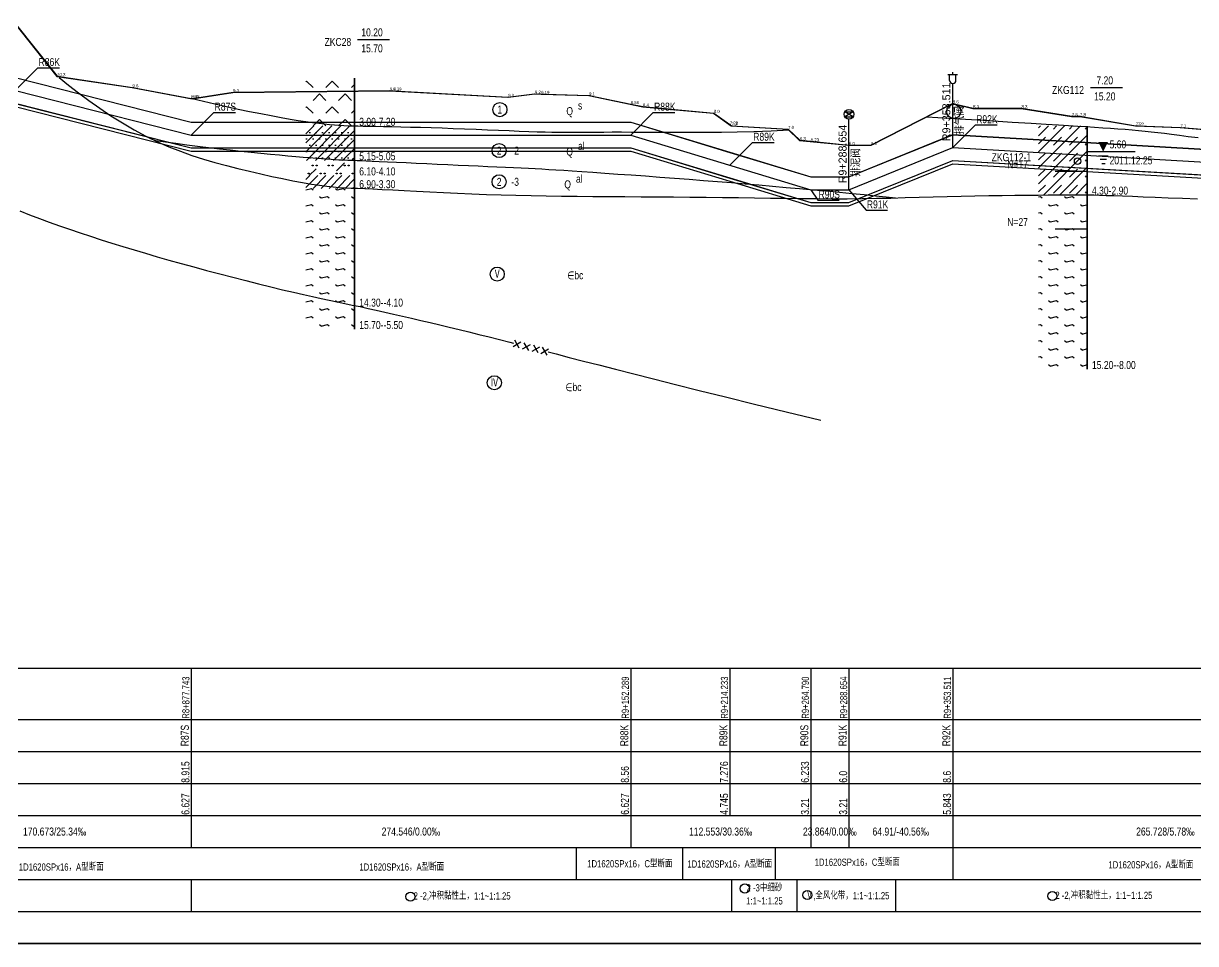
# Model space of a CAD drawing. Extents: x 525858 to 564773, y 2370984 to 2400075.
# Drawn here: x 559688 to 560420, y 2390429 to 2391004 of the extents above; entities that cross this region are included whole.
import ezdxf
from ezdxf.enums import TextEntityAlignment as Align

# ---------------------------------------------------------------- set-up
doc = ezdxf.new("R2010")
doc.units = 0
for name, pattern in [('CENTER', [2, 1.25, -0.25, 0.25, -0.25]), ('ZK', [20, 10, 0, 10]), ('ZKLIN', [0.4, 0.3, -0.1])]:
    doc.linetypes.add(name, pattern=pattern)
doc.layers.get('0').update_dxf_attribs({"linetype": 'CONTINUOUS'})
for name, color, linetype in [('pipe', 3, 'CONTINUOUS'), ('pipe_cen', 1, 'CENTER'), ('tab', 9, 'CONTINUOUS'), ('wipeout', 255, 'CONTINUOUS'), ('地形剖面', 4, 'CONTINUOUS'), ('布局裁图', 3, 'CONTINUOUS'), ('水工平面管线标注', 3, 'CONTINUOUS'), ('纵面管线标注', 3, 'CONTINUOUS'), ('附属设施', 2, 'CONTINUOUS')]:
    doc.layers.add(name, color=color, linetype=linetype)
doc.styles.add('ITALIC', font='txt', dxfattribs={"width": 0.7, "height": 0.28})
doc.styles.add('SIMP1', font='simp1.shx', dxfattribs={"width": 0.8, "bigfont": 'hz.shx'})
pattern_1 = [(315, (550717.517, 2390585.582), (-20.000006, 4e-15), [1.414214, -26.87]), (14.0362, (550713.517, 2390584.5823), (-20.0000115, 2e-05), [4.1231, -78.339]), (315, (550712.517, 2390585.582), (-20.000006, 4e-15), [1.414214, -26.87]), (315, (550717.517, 2390575.582), (-20.000006, 4e-15), [1.414214, -26.87]), (14.0362, (550713.517, 2390574.5823), (-20.0000115, 2e-05), [4.1231, -78.339]), (315, (550712.517, 2390575.582), (-20.000006, 4e-15), [1.414214, -26.87]), (315, (550707.517, 2390570.582), (4e-15, 20.000006), [1.414214, -26.87]), (14.0362, (550703.517, 2390569.5823), (-20.0000115, 2e-05), [4.1231, -78.339]), (315, (550702.517, 2390570.582), (-20.000006, 4e-15), [1.414214, -26.87]), (315, (550707.517, 2390580.582), (-20.000006, 4e-15), [1.414214, -26.87]), (14.0362, (550703.517, 2390579.5823), (-20.0000115, 2e-05), [4.1231, -78.339]), (315, (550702.517, 2390580.582), (-20.000006, 4e-15), [1.414214, -26.87])]

# ---------------------------------------------------------------- blocks, each defined once
blk = doc.blocks.new('uw')
for p, q in [((-0.143, -0.131), (0.159, -0.131)), ((0.109, -0.252), (-0.092, -0.252)), ((-0.042, -0.373), (0.059, -0.373))]:
    blk.add_line(p, q)
blk.add_lwpolyline([(0, 0, 0, 0.3, 0), (0, 0.3, 0.3, 0.3, 0)], format="xyseb")
at = {"style": 'ITALIC', "width": 0.7}
blk.add_attdef('SHUIWEI', (0.38, 0.156), '', height=0.28, dxfattribs=at)
blk = doc.blocks.new('SHIZI')
at = {"color": 1}
for p, q in [((0.1, -0.1), (-0.1, 0.1)), ((-0.1, -0.1), (0.1, 0.1))]:
    blk.add_line(p, q, dxfattribs=at)
blk = doc.blocks.new('qin排气阀va')
at = {"layer": '附属设施', "linetype": 'Continuous', "lineweight": -3}
for points in [[(-1.5, 22.8), (1.5, 22.8)], [(-1, 21), (-1, 22.8)], [(0, 22.8), (0, 23.55)], [(1, 21), (1, 22.8)], [(0, 0), (0, 20)]]:
    blk.add_lwpolyline(points, dxfattribs=at)
blk.add_arc((0, 21), 1, 180, 0, dxfattribs=at)
at = {"layer": '附属设施', "linetype": 'Continuous', "lineweight": -3, "style": 'SIMP1'}
blk.add_attdef('名称', text='', height=2.5, rotation=90, dxfattribs=at).set_placement((1, 4), align=Align.TOP_LEFT)
blk.add_attdef('ZH', text='', height=2.5, rotation=90, dxfattribs=at).set_placement((0, 2), align=Align.BOTTOM_LEFT)

msp = doc.modelspace()

# ---------------------------------------------------------------- hatches: boundary and pattern name
at = {"layer": '地形剖面'}
h = msp.add_hatch(dxfattribs=at)
h.set_pattern_fill('QG02', color=55, scale=20, style=0, pattern_type=2)
h.set_pattern_definition([(45, (550700.517, 2390571.582), (-8, 8), [5.656854, -5.656854]), (135, (550708.517, 2390571.582), (-8, -8), [5.656854, -5.656854])])
h.paths.add_polyline_path([(559894.056874, 2390969.582316), (559894.056874, 2390939.582316), (559864.056874, 2390939.582316), (559864.056874, 2390969.582316)])
h = msp.add_hatch(dxfattribs=at)
h.set_pattern_fill('QB07', color=55, scale=20, style=0, pattern_type=2)
h.set_pattern_definition([(45, (550700.517, 2390567.5823), (-2.8284271, 2.8284271), []), (0, (550740.517, 2390587.5823), (2, 4), [0, -4])])
h.paths.add_polyline_path([(559894.056874, 2390939.582316), (559894.056874, 2390918.082316), (559864.056874, 2390918.082316), (559864.056874, 2390939.582316)])
h = msp.add_hatch(dxfattribs=at)
h.set_pattern_fill('QB05', color=55, scale=20, style=0, pattern_type=2)
h.set_pattern_definition([(45, (550706.027, 2390567.582), (-5, 5), []), (45, (550711.027, 2390567.582), (6e-16, 10), [7.071068, -7.071068])])
h.paths.add_polyline_path([(560351.816874, 2390939.582316), (560351.816874, 2390896.582316), (560321.816874, 2390896.582316), (560321.816874, 2390939.582316)])
h = msp.add_hatch(dxfattribs=at)
h.set_pattern_fill('NS04', color=55, scale=20, style=0, pattern_type=2)
h.set_pattern_definition([(45, (550710.517, 2390577.582), (-5.656854, 8.485281), [7.071068, -10]), (90, (550718.017, 2390584.582), (-20, 1e-15), [0.5, -19.5]), (180, (550718.517, 2390584.582), (-2e-15, -20), [0.5, -19.5]), (270, (550718.517, 2390585.082), (20, -4e-15), [0.5, -19.5]), (0, (550718.017, 2390585.082), (0, 20), [0.5, -19.5]), (90, (550718.017, 2390574.582), (-20, 1e-15), [0.5, -19.5]), (180, (550718.517, 2390574.582), (-2e-15, -20), [0.5, -19.5]), (270, (550718.517, 2390575.082), (20, -4e-15), [0.5, -19.5]), (0, (550718.017, 2390575.082), (0, 20), [0.5, -19.5]), (90, (550710.517, 2390584.582), (-20, 1e-15), [0.5, -19.5]), (180, (550711.017, 2390584.582), (-2e-15, -20), [0.5, -19.5]), (270, (550711.017, 2390585.082), (20, -4e-15), [0.5, -19.5]), (0, (550710.517, 2390585.082), (0, 20), [0.5, -19.5]), (90, (550715.517, 2390579.582), (-20, 1e-15), [0.5, -19.5]), (180, (550716.017, 2390579.582), (-2e-15, -20), [0.5, -19.5]), (270, (550716.017, 2390580.082), (20, -4e-15), [0.5, -19.5]), (0, (550715.517, 2390580.082), (0, 20), [0.5, -19.5]), (90, (550713.017, 2390579.582), (-20, 1e-15), [0.5, -19.5]), (180, (550713.517, 2390579.582), (-2e-15, -20), [0.5, -19.5]), (270, (550713.517, 2390580.082), (20, -4e-15), [0.5, -19.5]), (0, (550713.017, 2390580.082), (0, 20), [0.5, -19.5]), (90, (550710.517, 2390574.582), (-20, 1e-15), [0.5, -19.5]), (180, (550711.017, 2390574.582), (-2e-15, -20), [0.5, -19.5]), (270, (550711.017, 2390575.082), (20, -4e-15), [0.5, -19.5]), (0, (550710.517, 2390575.082), (0, 20), [0.5, -19.5]), (90, (550713.017, 2390569.582), (-20, 1e-15), [0.5, -19.5]), (180, (550713.517, 2390569.582), (-2e-15, -20), [0.5, -19.5]), (270, (550713.517, 2390570.082), (20, -4e-15), [0.5, -19.5]), (0, (550713.017, 2390570.082), (0, 20), [0.5, -19.5]), (90, (550715.517, 2390569.582), (-20, 1e-15), [0.5, -19.5]), (180, (550716.017, 2390569.582), (-2e-15, -20), [0.5, -19.5]), (270, (550716.017, 2390570.082), (20, -4e-15), [0.5, -19.5]), (0, (550715.517, 2390570.082), (0, 20), [0.5, -19.5]), (90, (550700.517, 2390584.582), (-20, 1e-15), [0.5, -19.5]), (180, (550701.017, 2390584.582), (-2e-15, -20), [0.5, -19.5]), (270, (550701.017, 2390585.082), (20, -4e-15), [0.5, -19.5]), (0, (550700.517, 2390585.082), (0, 20), [0.5, -19.5]), (90, (550705.517, 2390579.582), (-20, 1e-15), [0.5, -19.5]), (180, (550706.017, 2390579.582), (-2e-15, -20), [0.5, -19.5]), (270, (550706.017, 2390580.082), (20, -4e-15), [0.5, -19.5]), (0, (550705.517, 2390580.082), (0, 20), [0.5, -19.5]), (90, (550700.517, 2390574.582), (-20, 1e-15), [0.5, -19.5]), (180, (550701.017, 2390574.582), (-2e-15, -20), [0.5, -19.5]), (270, (550701.017, 2390575.082), (20, -4e-15), [0.5, -19.5]), (0, (550700.517, 2390575.082), (0, 20), [0.5, -19.5]), (90, (550703.017, 2390579.582), (-20, 1e-15), [0.5, -19.5]), (180, (550703.517, 2390579.582), (-2e-15, -20), [0.5, -19.5]), (270, (550703.517, 2390580.082), (20, -4e-15), [0.5, -19.5]), (0, (550703.017, 2390580.082), (0, 20), [0.5, -19.5]), (90, (550705.517, 2390569.582), (-20, 1e-15), [0.5, -19.5]), (180, (550706.017, 2390569.582), (-2e-15, -20), [0.5, -19.5]), (270, (550706.017, 2390570.082), (20, -4e-15), [0.5, -19.5]), (0, (550705.517, 2390570.082), (0, 20), [0.5, -19.5]), (90, (550703.017, 2390569.582), (-20, 1e-15), [0.5, -19.5]), (180, (550703.517, 2390569.582), (-2e-15, -20), [0.5, -19.5]), (270, (550703.517, 2390570.082), (20, -4e-15), [0.5, -19.5]), (0, (550703.017, 2390570.082), (0, 20), [0.5, -19.5]), (90, (550708.017, 2390574.582), (-20, 1e-15), [0.5, -19.5]), (180, (550708.517, 2390574.582), (-2e-15, -20), [0.5, -19.5]), (270, (550708.517, 2390575.082), (20, -4e-15), [0.5, -19.5]), (0, (550708.017, 2390575.082), (0, 20), [0.5, -19.5]), (90, (550708.017, 2390584.582), (-20, 1e-15), [0.5, -19.5]), (180, (550708.517, 2390584.582), (-2e-15, -20), [0.5, -19.5]), (270, (550708.517, 2390585.082), (20, -4e-15), [0.5, -19.5]), (0, (550708.017, 2390585.082), (0, 20), [0.5, -19.5])])
h.paths.add_polyline_path([(559894.056874, 2390918.082316), (559894.056874, 2390908.582316), (559864.056874, 2390908.582316), (559864.056874, 2390918.082316)])
h = msp.add_hatch(dxfattribs=at)
h.set_pattern_fill('QB01', color=55, scale=20, style=0, pattern_type=2)
h.set_pattern_definition([(45, (550700.517, 2390567.5823), (-2.5, 2.5), [])])
h.paths.add_polyline_path([(559894.056874, 2390908.582316), (559894.056874, 2390900.582316), (559864.056874, 2390900.582316), (559864.056874, 2390908.582316)])
h = msp.add_hatch(dxfattribs=at)
h.set_pattern_fill('B001', color=55, scale=20, style=0, pattern_type=2)
h.set_pattern_definition(pattern_1)
h.paths.add_polyline_path([(559894.056874, 2390900.582316), (559894.056874, 2390826.582316), (559864.056874, 2390826.582316), (559864.056874, 2390900.582316)])
h = msp.add_hatch(dxfattribs=at)
h.set_pattern_fill('B001', color=55, scale=20, style=0, pattern_type=2)
h.set_pattern_definition([(315, (550723.027, 2390585.582), (-20.000006, 4e-15), [1.414214, -26.87]), (14.0362, (550719.027, 2390584.5823), (-20.0000115, 2e-05), [4.1231, -78.339]), (315, (550718.027, 2390585.582), (-20.000006, 4e-15), [1.414214, -26.87]), (315, (550723.027, 2390575.582), (-20.000006, 4e-15), [1.414214, -26.87]), (14.0362, (550719.027, 2390574.5823), (-20.0000115, 2e-05), [4.1231, -78.339]), (315, (550718.027, 2390575.582), (-20.000006, 4e-15), [1.414214, -26.87]), (315, (550713.027, 2390570.582), (4e-15, 20.000006), [1.414214, -26.87]), (14.0362, (550709.027, 2390569.5823), (-20.0000115, 2e-05), [4.1231, -78.339]), (315, (550708.027, 2390570.582), (-20.000006, 4e-15), [1.414214, -26.87]), (315, (550713.027, 2390580.582), (-20.000006, 4e-15), [1.414214, -26.87]), (14.0362, (550709.027, 2390579.5823), (-20.0000115, 2e-05), [4.1231, -78.339]), (315, (550708.027, 2390580.582), (-20.000006, 4e-15), [1.414214, -26.87])])
h.paths.add_polyline_path([(560351.816874, 2390896.582316), (560351.816874, 2390787.582316), (560321.816874, 2390787.582316), (560321.816874, 2390896.582316)])
h = msp.add_hatch(dxfattribs=at)
h.set_pattern_fill('B001', color=55, scale=20, style=0, pattern_type=2)
h.set_pattern_definition(pattern_1)
h.paths.add_polyline_path([(559894.056874, 2390826.582316), (559894.056874, 2390812.582316), (559864.056874, 2390812.582316), (559864.056874, 2390826.582316)])

# ---------------------------------------------------------------- linework, layer by layer
at = {"layer": 'pipe', "linetype": 'Continuous', "lineweight": -3}
for points in [[(559682.418874, 2390969.912316), (559792.414874, 2390942.032316), (560066.960874, 2390942.032316), (560128.904874, 2390923.212316), (560179.461874, 2390907.862316), (560203.325874, 2390907.862316), (560268.182874, 2390934.192316), (560533.906874, 2390918.822316)], [(559682.418874, 2390969.812316), (559792.414874, 2390941.932316), (560066.960874, 2390941.932316), (560128.904874, 2390923.112316), (560179.461874, 2390907.762316), (560203.325874, 2390907.762316), (560268.182874, 2390934.092316), (560533.906874, 2390918.722316)], [(559682.418874, 2390953.812315), (559792.414874, 2390925.932315), (560066.960874, 2390925.932315), (560128.904874, 2390907.112315), (560179.461874, 2390891.762315), (560203.325874, 2390891.762315), (560268.182874, 2390918.092315), (560533.906874, 2390902.722315)], [(559682.418874, 2390953.712316), (559792.414874, 2390925.832316), (560066.960874, 2390925.832316), (560128.904874, 2390907.012316), (560179.461874, 2390891.662316), (560203.325874, 2390891.662316), (560268.182874, 2390917.992316), (560533.906874, 2390902.622316)], [(559682.418874, 2390951.712316), (559792.414874, 2390923.832316), (560066.960874, 2390923.832316), (560128.904874, 2390905.012316), (560179.461874, 2390889.662316), (560203.325874, 2390889.662316), (560268.182874, 2390915.992316), (560533.906874, 2390900.622316)]]:
    msp.add_lwpolyline(points, dxfattribs=at)
at = {"layer": 'pipe_cen', "linetype": 'Continuous', "lineweight": -3}
msp.add_lwpolyline([(558071.659874, 2390928.752316), (558225.979874, 2390976.932316), (558409.974874, 2390987.502316), (558532.248874, 2390949.072316), (558725.050874, 2390949.072316), (558813.745874, 2390977.172316), (559621.796874, 2390977.172316), (559792.414874, 2390933.932316), (560066.960874, 2390933.932316), (560179.461874, 2390899.762316), (560203.325874, 2390899.762316), (560268.182874, 2390926.092316), (560533.906874, 2390910.722316), (560872.798874, 2390910.722316), (560909.874874, 2390882.712316), (560932.104874, 2390882.712316), (560962.290874, 2390905.212316), (561441.970874, 2390918.422316), (561621.463874, 2390918.422316), (561665.904874, 2390945.192316), (561769.887874, 2390945.192316)], dxfattribs=at)
at = {"layer": '地形剖面', "color": 55}
for p, q in [((559896.376874, 2390993.582316), (559916.376874, 2390993.582316)), ((560354.136874, 2390963.582316), (560374.136874, 2390963.582316)), ((560352.136874, 2390923.582316), (560382.136874, 2390923.582316)), ((560352.136874, 2390911.082316), (560332.136874, 2390911.082316)), ((560352.136874, 2390875.082316), (560332.136874, 2390875.082316))]:
    msp.add_line(p, q, dxfattribs=at)
at = {"layer": '地形剖面', "color": 55, "lineweight": -3}
msp.add_lwpolyline([(559682.263874, 2391003.582316), (559708.499874, 2390970.582316), (559708.690874, 2390970.552316), (559755.562874, 2390963.582316), (559793.068874, 2390956.582316), (559818.410874, 2390960.582316), (559916.368874, 2390961.582316), (559990.285874, 2390957.582316), (560006.931874, 2390959.582316), (560040.805874, 2390958.582316), (560074.483874, 2390951.582316), (560083.657874, 2390950.752316), (560118.719874, 2390947.582316), (560129.796874, 2390939.582316), (560165.136874, 2390937.582316), (560172.499874, 2390930.582316), (560203.170874, 2390927.582316), (560210.146874, 2390927.582316), (560216.977874, 2390927.582316), (560268.027874, 2390953.582316), (560268.027874, 2390953.582316), (560280.744874, 2390950.582316), (560310.979874, 2390950.582316), (560342.372874, 2390945.582316), (560347.472874, 2390945.582316), (560382.352874, 2390939.582316), (560410.253874, 2390938.582316), (560447.729874, 2390935.582316)], dxfattribs=at)
at = {"layer": '地形剖面', "linetype": 'Continuous', "lineweight": -3}
msp.add_lwpolyline([(559682.418874, 2391003.662316), (559708.654874, 2390970.662316), (559755.717874, 2390963.662316), (559792.414874, 2390956.812316), (559792.414874, 2390956.812316), (559792.414874, 2390956.812316), (559792.414874, 2390956.812316), (559793.223874, 2390956.662316), (559818.565874, 2390960.662316), (559916.523874, 2390961.662316), (559918.564874, 2390961.552316), (559990.440874, 2390957.662316), (560007.086874, 2390959.662316), (560011.004874, 2390959.542316), (560040.960874, 2390958.662316), (560066.960874, 2390953.262316), (560066.960874, 2390953.262316), (560066.960874, 2390953.262316), (560074.638874, 2390951.662316), (560118.874874, 2390947.662316), (560128.904874, 2390940.422316), (560129.951874, 2390939.662316), (560165.291874, 2390937.662316), (560172.654874, 2390930.662316), (560179.461874, 2390929.992316), (560179.461874, 2390929.992316), (560179.461874, 2390929.992316), (560179.461874, 2390929.992316), (560203.325874, 2390927.662316), (560203.325874, 2390927.662316), (560203.325874, 2390927.662316), (560203.325874, 2390927.662316), (560203.325874, 2390927.662316), (560217.132874, 2390927.662316), (560268.182874, 2390953.662316), (560268.182874, 2390953.662316), (560268.182874, 2390953.662316), (560268.182874, 2390953.662316), (560268.182874, 2390953.662316), (560280.899874, 2390950.662316), (560311.134874, 2390950.662316), (560342.527874, 2390945.662316), (560347.627874, 2390945.662316), (560382.507874, 2390939.662316), (560383.824874, 2390939.612316), (560410.408874, 2390938.662316), (560447.884874, 2390935.662316)], dxfattribs=at)
at = {"layer": '地形剖面', "color": 55}
for points in [[(559709.879455, 2390969.795025), (559715.692492, 2390965.099587), (559721.900211, 2390960.295316), (559728.441162, 2390955.455611), (559735.253893, 2390950.653871), (559742.276952, 2390945.963496), (559749.448888, 2390941.457884), (559756.708251, 2390937.210434), (559763.993588, 2390933.294547), (559771.25464, 2390929.764638), (559778.485917, 2390926.599194), (559785.69312, 2390923.757719), (559792.881951, 2390921.199716), (559800.058112, 2390918.88469), (559807.227303, 2390916.772144), (559814.395227, 2390914.821583), (559821.567585, 2390912.992509), (559828.736035, 2390911.253497), (559835.836066, 2390909.609398), (559842.78912, 2390908.074131), (559849.516642, 2390906.661618), (559855.940076, 2390905.38578), (559861.980866, 2390904.260536), (559867.560457, 2390903.299808), (559872.600292, 2390902.517516), (559877.06445, 2390901.919594), (559881.087546, 2390901.480034), (559884.84683, 2390901.164839), (559888.51955, 2390900.940014), (559892.282957, 2390900.771563), (559896.314299, 2390900.625491), (559900.790826, 2390900.467802), (559905.889787, 2390900.2645), (559911.744227, 2390899.98995), (559918.310365, 2390899.651952), (559925.500215, 2390899.266667), (559933.225793, 2390898.850254), (559941.399112, 2390898.418875), (559949.932188, 2390897.988689), (559958.737034, 2390897.575856), (559967.725665, 2390897.196538), (559976.8251, 2390896.863544), (559986.022381, 2390896.576284), (559995.31955, 2390896.330819), (560004.718654, 2390896.123209), (560014.221737, 2390895.949514), (560023.830844, 2390895.805795), (560033.54802, 2390895.688112), (560043.375309, 2390895.592524), (560053.310924, 2390895.514774), (560063.337741, 2390895.449321), (560073.434803, 2390895.39031), (560083.581152, 2390895.331882), (560093.755832, 2390895.26818), (560103.937886, 2390895.193346), (560114.106356, 2390895.101522), (560124.240287, 2390894.986851), (560134.320162, 2390894.846586), (560144.332239, 2390894.690428), (560154.264214, 2390894.531186), (560164.103785, 2390894.381671), (560173.838651, 2390894.254694), (560183.456508, 2390894.163066), (560192.945056, 2390894.119597), (560202.291992, 2390894.137099), (560211.490567, 2390894.22395), (560220.556244, 2390894.370805), (560229.510043, 2390894.563888), (560238.372978, 2390894.789422), (560247.166069, 2390895.033632), (560255.910332, 2390895.282739), (560264.626784, 2390895.522969), (560273.336443, 2390895.740543), (560282.03672, 2390895.924648), (560290.630603, 2390896.076309), (560298.997475, 2390896.199515), (560307.016718, 2390896.298254), (560314.567714, 2390896.376513), (560321.529846, 2390896.438281), (560327.782495, 2390896.487546), (560333.205044, 2390896.528295), (560337.730663, 2390896.56323), (560341.50767, 2390896.589909), (560344.738171, 2390896.604601), (560347.624271, 2390896.603577), (560350.368076, 2390896.583107), (560353.171691, 2390896.539462), (560356.237223, 2390896.468912), (560359.766777, 2390896.367728), (560363.928656, 2390896.232918), (560368.755959, 2390896.064449), (560374.247978, 2390895.863023), (560380.404011, 2390895.629343), (560387.223351, 2390895.364115), (560394.705294, 2390895.068041), (560402.849135, 2390894.741825), (560411.654169, 2390894.386171), (560421.101202, 2390894.002563)], [(559793.114484, 2390956.793498), (559800.063571, 2390955.052517), (559807.225958, 2390953.355487), (559814.492245, 2390951.71706), (559821.753032, 2390950.151885), (559828.898921, 2390948.674613), (559835.820511, 2390947.299895), (559842.408402, 2390946.042383), (559848.553197, 2390944.916726), (559854.17157, 2390943.933302), (559859.284507, 2390943.085396), (559863.939066, 2390942.362021), (559868.182309, 2390941.752189), (559872.061295, 2390941.24491), (559875.623084, 2390940.829199), (559878.914737, 2390940.494065), (559881.983314, 2390940.228522), (559884.883005, 2390940.021786), (559887.696521, 2390939.863884), (559890.513705, 2390939.745052), (559893.424397, 2390939.65552), (559896.518441, 2390939.585522), (559899.885677, 2390939.525292), (559903.615947, 2390939.465062), (559907.799092, 2390939.395064), (559912.501069, 2390939.307042), (559917.692287, 2390939.198774), (559923.319267, 2390939.06955), (559929.328533, 2390938.918658), (559935.666608, 2390938.745387), (559942.280014, 2390938.549027), (559949.115274, 2390938.328865), (559956.118911, 2390938.084191), (559963.231292, 2390937.815985), (559970.368163, 2390937.531993), (559977.439114, 2390937.241656), (559984.353737, 2390936.95441), (559991.021622, 2390936.679694), (559997.352358, 2390936.426947), (560003.255537, 2390936.205606), (560008.640749, 2390936.025112), (560013.453775, 2390935.892165), (560017.785155, 2390935.802526), (560021.76162, 2390935.749218), (560025.5099, 2390935.725266), (560029.156727, 2390935.723692), (560032.82883, 2390935.737521), (560036.652941, 2390935.759776), (560040.75579, 2390935.783481), (560045.244368, 2390935.802785), (560050.14671, 2390935.816338), (560055.471108, 2390935.823915), (560061.225858, 2390935.825291), (560067.419254, 2390935.820241), (560074.05959, 2390935.808541), (560081.155161, 2390935.789965), (560088.71426, 2390935.764288), (560096.743442, 2390935.734833), (560105.242308, 2390935.719113), (560114.208718, 2390935.738188), (560123.640532, 2390935.813119), (560133.535611, 2390935.964965), (560143.891816, 2390936.214787), (560154.707006, 2390936.583646), (560165.979043, 2390937.092602)], [(560251.896377, 2390945.36647), (560272.626318, 2390944.083336), (560290.707558, 2390942.965816), (560305.366284, 2390942.061095), (560317.142943, 2390941.335008), (560326.577984, 2390940.753391), (560334.211857, 2390940.282077), (560340.585009, 2390939.886903), (560346.237889, 2390939.533702), (560351.620958, 2390939.193495), (560356.824726, 2390938.858034), (560361.849713, 2390938.524257), (560366.696443, 2390938.189101), (560371.365437, 2390937.849504), (560375.857216, 2390937.502402), (560380.172304, 2390937.144734), (560384.31122, 2390936.773436), (560388.294587, 2390936.384211), (560392.223425, 2390935.967825), (560396.218852, 2390935.513808), (560400.401988, 2390935.011692), (560404.893951, 2390934.451007), (560409.815861, 2390933.821285), (560415.288837, 2390933.112056), (560421.433998, 2390932.312851)], [(559769.393468, 2390930.669433), (559770.16506, 2390930.549362), (559776.395374, 2390929.638573), (559782.893605, 2390928.739254), (559789.587034, 2390927.857138), (559796.40294, 2390926.997959), (559803.268602, 2390926.167452), (559810.1113, 2390925.37135), (559816.858314, 2390924.615388), (559823.444166, 2390923.904312), (559829.832344, 2390923.238918), (559835.993581, 2390922.619014), (559841.898608, 2390922.044409), (559847.518158, 2390921.514911), (559852.822962, 2390921.030329), (559857.783752, 2390920.59047), (559862.371259, 2390920.195143), (559866.564984, 2390919.843775), (559870.3795, 2390919.534263), (559873.838149, 2390919.264124), (559876.964271, 2390919.030874), (559879.78121, 2390918.83203), (559882.312305, 2390918.665107), (559884.580899, 2390918.527622), (559886.610334, 2390918.417091), (559888.440325, 2390918.329995), (559890.176085, 2390918.258668), (559891.939201, 2390918.194411), (559893.851261, 2390918.128523), (559896.033851, 2390918.052304), (559898.60856, 2390917.957053), (559901.696973, 2390917.834069), (559905.420679, 2390917.674653), (559909.862407, 2390917.472807), (559914.94946, 2390917.23335), (559920.570283, 2390916.963805), (559926.61332, 2390916.671693), (559932.967017, 2390916.364537), (559939.519818, 2390916.049858), (559946.16017, 2390915.73518), (559952.776516, 2390915.428024), (559959.271336, 2390915.134453), (559965.603246, 2390914.854693), (559971.744893, 2390914.587508), (559977.668928, 2390914.331664), (559983.347999, 2390914.085927), (559988.754757, 2390913.849062), (559993.861849, 2390913.619834), (559998.641925, 2390913.39701), (560003.096357, 2390913.178218), (560007.34141, 2390912.956538), (560011.522072, 2390912.723915), (560015.783331, 2390912.472293), (560020.270175, 2390912.193615), (560025.127591, 2390911.879825), (560030.500568, 2390911.522868), (560036.534093, 2390911.114687), (560043.329071, 2390910.649678), (560050.810076, 2390910.132047), (560058.857599, 2390909.568453), (560067.352132, 2390908.965554), (560076.174165, 2390908.330008), (560085.204188, 2390907.668473), (560094.322694, 2390906.987607), (560103.410173, 2390906.294069), (560112.370233, 2390905.593345), (560121.198951, 2390904.886231), (560129.91552, 2390904.17235), (560138.539133, 2390903.451328), (560147.088983, 2390902.722788), (560155.584265, 2390901.986354), (560164.044171, 2390901.241651), (560172.487895, 2390900.488302), (560180.916532, 2390899.726976), (560189.258781, 2390898.962517), (560197.425246, 2390898.200815), (560205.326528, 2390897.447758), (560212.873229, 2390896.709235), (560219.975951, 2390895.991137), (560226.545296, 2390895.299351), (560232.491865, 2390894.639766)], [(559685.35158, 2390886.502003), (559691.400423, 2390884.153155), (559697.538009, 2390881.834502), (559703.763561, 2390879.544971), (559710.076306, 2390877.283493), (559716.475467, 2390875.048994), (559722.960269, 2390872.840405), (559729.529938, 2390870.656652), (559736.183697, 2390868.496667), (559742.923984, 2390866.358546), (559749.766084, 2390864.237068), (559756.728496, 2390862.126181), (559763.829717, 2390860.019834), (559771.088246, 2390857.911975), (559778.522579, 2390855.796552), (559786.151216, 2390853.667514), (559793.992654, 2390851.518808), (559802.045217, 2390849.349769), (559810.226534, 2390847.181269), (559818.434058, 2390845.039567), (559826.565245, 2390842.950923), (559834.517549, 2390840.941594), (559842.188424, 2390839.037839), (559849.475324, 2390837.265918), (559856.275705, 2390835.652088), (559862.520261, 2390834.213059), (559868.272643, 2390832.927344), (559873.629743, 2390831.763907), (559878.688454, 2390830.691712), (559883.545667, 2390829.679722), (559888.298274, 2390828.696901), (559893.043167, 2390827.712214), (559897.877238, 2390826.694623), (559902.878563, 2390825.619077), (559908.049953, 2390824.484462), (559913.375403, 2390823.295651), (559918.838909, 2390822.057514), (559924.424466, 2390820.774922), (559930.11607, 2390819.452748), (559935.897716, 2390818.095861), (559941.753398, 2390816.709133), (559947.671407, 2390815.296168), (559953.657206, 2390813.855495), (559959.720553, 2390812.384377), (559965.871204, 2390810.880076), (559972.118919, 2390809.339854), (559978.473453, 2390807.760973), (559984.944566, 2390806.140697), (559991.542014, 2390804.476285), (559993.820016, 2390803.897493)], [(560015.451774, 2390798.365313), (560020.32664, 2390797.112313), (560028.594568, 2390794.985789), (560037.48628, 2390792.700159), (560047.099317, 2390790.232976), (560057.531216, 2390787.561793), (560068.886437, 2390784.663365), (560081.29713, 2390781.511245), (560094.902365, 2390778.078188), (560109.841213, 2390774.336949), (560126.252745, 2390770.260282), (560144.276032, 2390765.820943), (560164.050143, 2390760.991684), (560185.714151, 2390755.745263)]]:
    msp.add_lwpolyline(points, dxfattribs=at)
at = {"layer": '地形剖面', "color": 55, "linetype": 'ZK', "const_width": 1}
msp.add_lwpolyline([(559894.376874, 2390969.582316), (559894.376874, 2390812.582316)], dxfattribs=at)
at = {"layer": '地形剖面', "color": 55, "linetype": 'ZKLIN'}
for points, const_width in [([(559894.376874, 2390969.582316), (559894.376874, 2390812.582316)], 0.5), ([(560352.136874, 2390939.582316), (560352.136874, 2390787.582316)], 1), ([(560352.136874, 2390939.582316), (560352.136874, 2390787.582316)], 0.5)]:
    msp.add_lwpolyline(points, dxfattribs=dict(at, const_width=const_width))
at = {"layer": '地形剖面', "color": 55}
for points in [[(560344.136874, 2390911.082316, 0, 4, 0), (560344.136874, 2390916.082316, 0, 0, 0), (560344.136874, 2390923.082316, 0, 0, 0)], [(560344.136874, 2390875.082316, 0, 4, 0), (560344.136874, 2390880.082316, 0, 0, 0), (560344.136874, 2390887.082316, 0, 0, 0)]]:
    msp.add_lwpolyline(points, format="xyseb", dxfattribs=at)
for centre, radius in [((559985.241157, 2390949.8004), 4.4), ((560268.79045, 2390948.711986), 4.4), ((559984.79, 2390924.195209), 4.4), ((560346.136874, 2390917.582316), 2), ((559984.79, 2390904.695209), 4.4), ((559983.591176, 2390847.032491), 4.4), ((559981.795293, 2390779.144321), 4.4)]:
    msp.add_circle(centre, radius, dxfattribs=at)
at = {"layer": '纵面管线标注', "color": 9, "linetype": 'Continuous', "lineweight": -3}
for points in [[(559682.418874, 2390961.812316), (559696.558874, 2390975.952316), (559710.058874, 2390975.952316)], [(559792.414874, 2390933.932316), (559806.554874, 2390948.072316), (559820.054874, 2390948.072316)], [(560066.960874, 2390933.932316), (560081.100874, 2390948.072316), (560094.600874, 2390948.072316)], [(560268.182874, 2390926.092316), (560282.322874, 2390940.232316), (560295.822874, 2390940.232316)], [(560128.904874, 2390915.112316), (560143.044874, 2390929.252316), (560156.544874, 2390929.252316)], [(560179.461874, 2390899.762316), (560183.802391, 2390893.238991), (560197.302391, 2390893.238991)], [(560203.325874, 2390899.762316), (560214.006366, 2390886.996542), (560227.506366, 2390886.996542)]]:
    msp.add_lwpolyline(points, dxfattribs=at)
at = {"layer": '附属设施', "linetype": 'Continuous', "lineweight": -3}
for points in [[(560200.745612, 2390948.413646), (560205.905612, 2390948.413646), (560200.745612, 2390945.352846), (560205.905612, 2390945.352846), (560200.745612, 2390948.413646)], [(560203.325612, 2390899.759205), (560203.325612, 2390943.883246)]]:
    msp.add_lwpolyline(points, dxfattribs=at)
msp.add_circle((560203.325612, 2390946.883246), 3, dxfattribs=at)

# ---------------------------------------------------------------- block references
at = {"layer": '地形剖面', "color": 55, "xscale": 20, "yscale": 20, "zscale": 20}
msp.add_blockref('uw', (560362.136874, 2390923.582316), dxfattribs=at)
at = {"layer": '地形剖面', "color": 55, "xscale": 20.0000000000005, "yscale": 20.0000000000005, "zscale": 20.0000000000005, "rotation": 344.9626817729775}
for p in [(559995.923937, 2390803.242372), (560001.902611, 2390801.703518), (560007.841048, 2390800.223361), (560013.278543, 2390798.875117)]:
    msp.add_blockref('SHIZI', p, dxfattribs=at)
at = {"layer": '附属设施', "linetype": 'Continuous', "lineweight": -3, "xscale": 2, "yscale": 2, "zscale": 2}
msp.add_blockref('qin排气阀va', (560268.182042, 2390926.09676), dxfattribs=at).add_auto_attribs({'ZH': 'R9+353.511', '名称': '排气阀'})

# ---------------------------------------------------------------- texts
at = {"layer": '地形剖面', "color": 55, "style": 'SIMP1', "width": 0.8}
for s, p in [('10.20', (559905.376874, 2390995.582316)), ('15.70', (559905.376874, 2390985.582316)), ('7.20', (560363.136874, 2390965.582316)), ('15.20', (560363.136874, 2390955.582316))]:
    msp.add_text(s, height=5, dxfattribs=at).set_placement(p, align=Align.CENTER)
for s, p in [('ZKC28', (559892.376874, 2390989.582316)), ('ZKG112', (560350.136874, 2390959.582316)), ('ZKG112-1', (560317.144286, 2390917.582316)), ('N=17', (560315.144286, 2390913.082316)), ('N=27', (560315.144286, 2390877.082316))]:
    msp.add_text(s, height=5, dxfattribs=at).set_placement(p, align=Align.RIGHT)
at = {"layer": '地形剖面', "color": 9, "linetype": 'Continuous', "lineweight": -3, "style": 'SIMP1', "width": 0.8}
for s, p in [('10.3', (559708.654874, 2390970.662316)), ('9.6', (559755.717874, 2390963.662316)), ('9.3', (559818.565874, 2390960.662316)), ('9.4', (559916.523874, 2390961.662316)), ('9.39', (559918.564874, 2390961.552316)), ('9.2', (560007.086874, 2390959.662316)), ('9.19', (560011.004874, 2390959.542316)), ('8.92', (559792.414874, 2390956.812316)), ('8.92', (559792.414874, 2390956.812316)), ('8.92', (559792.414874, 2390956.812316)), ('8.92', (559792.414874, 2390956.812316)), ('8.9', (559793.223874, 2390956.662316)), ('9.0', (559990.440874, 2390957.662316)), ('9.1', (560040.960874, 2390958.662316)), ('8.56', (560066.960874, 2390953.262316)), ('8.56', (560066.960874, 2390953.262316)), ('8.56', (560066.960874, 2390953.262316)), ('8.4', (560074.638874, 2390951.662316)), ('8.6', (560268.182874, 2390953.662316)), ('8.6', (560268.182874, 2390953.662316)), ('8.6', (560268.182874, 2390953.662316)), ('8.6', (560268.182874, 2390953.662316)), ('8.6', (560268.182874, 2390953.662316)), ('8.0', (560118.874874, 2390947.662316)), ('8.3', (560280.899874, 2390950.662316)), ('8.3', (560311.134874, 2390950.662316)), ('7.8', (560342.527874, 2390945.662316)), ('7.8', (560347.627874, 2390945.662316)), ('7.28', (560128.904874, 2390940.422316)), ('7.2', (560129.951874, 2390939.662316)), ('7.0', (560165.291874, 2390937.662316)), ('7.2', (560382.507874, 2390939.662316)), ('7.2', (560383.824874, 2390939.612316)), ('7.1', (560410.408874, 2390938.662316)), ('6.3', (560172.654874, 2390930.662316)), ('6.23', (560179.461874, 2390929.992316)), ('6.23', (560179.461874, 2390929.992316)), ('6.23', (560179.461874, 2390929.992316)), ('6.23', (560179.461874, 2390929.992316)), ('6.0', (560203.325874, 2390927.662316)), ('6.0', (560203.325874, 2390927.662316)), ('6.0', (560203.325874, 2390927.662316)), ('6.0', (560203.325874, 2390927.662316)), ('6.0', (560203.325874, 2390927.662316)), ('6.0', (560217.132874, 2390927.662316))]:
    msp.add_text(s, height=2, dxfattribs=at).set_placement(p)
at = {"layer": '地形剖面', "color": 55, "style": 'SIMP1', "width": 0.8}
for s, p in [('s', (560034.062706, 2390949.880393)), ('3.00-7.20', (559897.376874, 2390939.702316)), ('al', (560034.046876, 2390924.570396)), ('5.60', (560366.136874, 2390925.582316)), ('5.15-5.05', (559897.376874, 2390918.202316)), ('2011.12.25', (560366.136874, 2390915.582316)), ('6.10-4.10', (559897.376874, 2390908.702316)), ('6.90-3.30', (559897.376874, 2390900.702316)), ('al', (560032.787144, 2390904.123936)), ('4.30-2.90', (560355.136874, 2390896.702316)), ('14.30--4.10', (559897.376874, 2390826.702316)), ('15.70--5.50', (559897.376874, 2390812.702316)), ('15.20--8.00', (560355.136874, 2390787.702316))]:
    msp.add_text(s, height=5, dxfattribs=at).set_placement(p)
for s, p in [('1', (559985.241157, 2390949.8004)), ('Q', (560028.862706, 2390948.213726)), ('1', (560268.79045, 2390948.711986)), ('2', (559984.79, 2390924.195209)), ('-2', (559994.79, 2390924.195209)), ('Q', (560028.846876, 2390922.903729)), ('2', (559984.79, 2390904.695209)), ('-3', (559994.79, 2390904.695209)), ('Q', (560027.587144, 2390902.45727)), ('Ⅴ', (559983.591176, 2390847.032491)), ('∈bc', (560032.375067, 2390846.381763)), ('Ⅳ', (559981.795293, 2390779.144321)), ('∈bc', (560031.244744, 2390776.529065))]:
    msp.add_text(s, height=5, dxfattribs=at).set_placement(p, align=Align.MIDDLE)
at = {"layer": '纵面管线标注', "linetype": 'Continuous', "lineweight": -3, "style": 'SIMP1', "width": 0.8}
for s, p in [('R86K', (559697.058874, 2390977.052316)), ('R87S', (559807.054874, 2390949.172316)), ('R88K', (560081.600874, 2390949.172316)), ('R92K', (560282.822874, 2390941.332316)), ('R89K', (560143.544874, 2390930.352316)), ('R90S', (560184.302391, 2390894.338991)), ('R91K', (560214.506366, 2390888.096542))]:
    msp.add_text(s, height=5, dxfattribs=at).set_placement(p)
at = {"layer": '附属设施', "linetype": 'Continuous', "lineweight": -3, "style": 'SIMP1'}
msp.add_attdef('R9+288.654', text='0', height=5, rotation=89.999998466, dxfattribs=at).set_placement((560203.325612, 2390903.759205), align=Align.BOTTOM_LEFT)
msp.add_attdef('排泥阀', text='0', height=5, rotation=89.999998466, dxfattribs=at).set_placement((560205.325612, 2390907.759205), align=Align.TOP_LEFT)

# ---------------------------------------------------------------- wipeouts: each hides what was drawn before it
at = {"linetype": 'Continuous', "lineweight": -3}
msp.add_wipeout([(550845.99349, 2390600.672316), (563560.805874, 2390600.672316), (563560.805874, 2390428.672316), (550845.99349, 2390428.672316)], dxfattribs=at).dxf.layer = 'wipeout'

# ---------------------------------------------------------------- next in the draw order: linework, layer by layer
at = {"layer": 'tab', "linetype": 'Continuous', "lineweight": -3}
for points in [[(550767.934025, 2390600.672316), (563560.805874, 2390600.672316)], [(559792.414874, 2390600.672316), (559792.414874, 2390508.672316)], [(560066.960874, 2390600.672316), (560066.960874, 2390508.672316)], [(560128.904874, 2390600.672316), (560128.904874, 2390508.672316)], [(560179.461874, 2390600.672316), (560179.461874, 2390508.672316)], [(560203.325874, 2390600.672316), (560203.325874, 2390508.672316)], [(560268.182874, 2390600.672316), (560268.182874, 2390508.672316)], [(550767.934025, 2390568.672316), (563560.805874, 2390568.672316)], [(550767.934025, 2390548.672316), (563560.805874, 2390548.672316)], [(550767.934025, 2390528.672316), (563560.805874, 2390528.672316)], [(550767.934025, 2390508.672316), (563560.805874, 2390508.672316)], [(559792.414874, 2390508.672316), (559792.414874, 2390488.672316)], [(560066.960874, 2390508.672316), (560066.960874, 2390488.672316)], [(560179.461874, 2390508.672316), (560179.461874, 2390488.672316)], [(560203.325874, 2390508.672316), (560203.325874, 2390488.672316)], [(560268.182874, 2390508.672316), (560268.182874, 2390488.672316)], [(550767.934025, 2390488.672316), (563560.805874, 2390488.672316)], [(560032.82883, 2390488.672316), (560032.82883, 2390468.672316)], [(560099.432381, 2390488.672316), (560099.432381, 2390468.672316)], [(560157.228575, 2390488.672316), (560157.228575, 2390468.672316)], [(560268.182523, 2390488.672316), (560268.182523, 2390468.672316)], [(550767.934025, 2390468.672316), (563560.805874, 2390468.672316)], [(559792.415223, 2390468.672316), (559792.415223, 2390448.672316)], [(560129.91552, 2390468.672316), (560129.91552, 2390448.672316)], [(560170.787016, 2390468.672316), (560170.787016, 2390448.672316)], [(560232.491865, 2390468.672316), (560232.491865, 2390448.672316)], [(550767.934025, 2390448.672316), (563560.805874, 2390448.672316)], [(550852.671874, 2390448.672316), (563560.806355, 2390448.672316)], [(550767.934025, 2390428.672316), (563560.805874, 2390428.672316)]]:
    msp.add_lwpolyline(points, dxfattribs=at)
for points in [[(559792.414874, 2390498.672316, 0, 1, 0), (559789.414874, 2390498.672316, 0, 0, 0), (559727.105874, 2390498.672316, 0, 0, 0)], [(559792.414874, 2390498.672316, 0, 1, 0), (559795.414874, 2390498.672316, 0, 0, 0), (559909.687874, 2390498.672316, 0, 0, 0)], [(560066.960874, 2390498.672316, 0, 1, 0), (560063.960874, 2390498.672316, 0, 0, 0), (559949.687874, 2390498.672316, 0, 0, 0)], [(560066.960874, 2390498.672316, 0, 1, 0), (560069.960874, 2390498.672316, 0, 0, 0), (560103.211374, 2390498.672316, 0, 0, 0)], [(560179.461874, 2390498.672316, 0, 1, 0), (560176.461874, 2390498.672316, 0, 0, 0), (560143.211374, 2390498.672316, 0, 0, 0)], [(560203.325874, 2390498.672316, 0, 1, 0), (560206.325874, 2390498.672316, 0, 0, 0), (560215.754374, 2390498.672316, 0, 0, 0)], [(560268.182874, 2390498.672316, 0, 1, 0), (560265.182874, 2390498.672316, 0, 0, 0), (560255.754374, 2390498.672316, 0, 0, 0)], [(560268.182874, 2390498.672316, 0, 1, 0), (560271.182874, 2390498.672316, 0, 0, 0), (560381.044874, 2390498.672316, 0, 0, 0)]]:
    msp.add_lwpolyline(points, format="xyseb", dxfattribs=at)
at = {"layer": '布局裁图', "linetype": 'Continuous', "lineweight": -3}
msp.add_lwpolyline([(550845.99349, 2390600.672316), (563560.805874, 2390600.672316), (563560.805874, 2390428.672316), (550845.99349, 2390428.672316)], close=True, dxfattribs=at)
at = {"layer": '水工平面管线标注', "linetype": 'Continuous', "lineweight": -3}
for centre in [(560138.287651, 2390463.093253), (559929.384767, 2390458.020146), (560177.33003, 2390458.967349), (560330.337393, 2390458.386812)]:
    msp.add_circle(centre, 2.843946, dxfattribs=at)

# ---------------------------------------------------------------- next in the draw order: texts
at = {"layer": 'tab', "color": 3, "linetype": 'Continuous', "lineweight": -3, "style": 'SIMP1', "width": 0.8}
for s, height, p in [('R8+877.743', 4.5, (559791.314874, 2390569.172316)), ('R9+152.289', 4.5, (560065.860874, 2390569.172316)), ('R9+214.233', 4.5, (560127.804874, 2390569.172316)), ('R9+264.790', 4.5, (560178.361874, 2390569.172316)), ('R9+288.654', 4.5, (560202.225874, 2390569.172316)), ('R9+353.511', 4.5, (560267.082874, 2390569.172316)), ('8.915', 5, (559791.314874, 2390529.172316)), ('8.56', 5, (560065.860874, 2390529.172316)), ('7.276', 5, (560127.804874, 2390529.172316)), ('6.233', 5, (560178.361874, 2390529.172316)), ('6.0', 5, (560202.225874, 2390529.172316)), ('8.6', 5, (560267.082874, 2390529.172316)), ('6.627', 5, (559791.314874, 2390509.172316)), ('6.627', 5, (560065.860874, 2390509.172316)), ('4.745', 5, (560127.804874, 2390509.172316)), ('5.843', 5, (560267.082874, 2390509.172316)), ('3.21', 5, (560178.361874, 2390509.172316)), ('3.21', 5, (560202.225874, 2390509.172316))]:
    msp.add_text(s, height=height, rotation=89.999998453, dxfattribs=at).set_placement(p)
for s, p in [('R87S', (559792.414874, 2390558.672316)), ('R88K', (560066.960874, 2390558.672316)), ('R89K', (560128.904874, 2390558.672316)), ('R90S', (560179.461874, 2390558.672316)), ('R91K', (560203.325874, 2390558.672316)), ('R92K', (560268.182874, 2390558.672316))]:
    msp.add_text(s, height=5, rotation=89.999998453, dxfattribs=at).set_placement(p, align=Align.BOTTOM_CENTER)
for s, height, p in [('170.673/25.34‰', 5, (559707.105874, 2390498.672316)), ('274.546/0.00‰', 5, (559929.687874, 2390498.672316)), ('112.553/30.36‰', 5, (560123.211374, 2390498.672316)), ('23.864/0.00‰', 5, (560191.393874, 2390498.672316)), ('64.91/-40.56‰', 5, (560235.754374, 2390498.672316)), ('265.728/5.78‰', 5, (560401.044874, 2390498.672316)), ('1D1620SPx16，A型断面', 4.5, (559711.210057, 2390476.509863)), ('1D1620SPx16，A型断面', 4.5, (559923.956075, 2390476.509863)), ('1D1620SPx16，C型断面', 4.5, (560066.449919, 2390478.550419)), ('1D1620SPx16，A型断面', 4.5, (560128.882118, 2390478.393959)), ('1D1620SPx16，C型断面', 4.5, (560208.540009, 2390479.515031)), ('1D1620SPx16，A型断面', 4.5, (560391.937065, 2390477.89755))]:
    msp.add_text(s, height=height, dxfattribs=at).set_placement(p, align=Align.MIDDLE_CENTER)
at = {"layer": '水工平面管线标注', "linetype": 'Continuous', "lineweight": -3, "style": 'SIMP1', "width": 0.8}
for s, p in [('2 -3中细砂', (560150.550469, 2390463.509038)), ('2 -2,冲积黏性土，1:1~1:1.25', (559961.644324, 2390458.453134)), ('1:1~1:1.25', (560150.550469, 2390455.340859)), ('Ⅴ,全风化带，1:1~1:1.25', (560202.484263, 2390458.619242)), ('2 -2,冲积黏性土，1:1~1:1.25', (560362.59695, 2390458.819799))]:
    msp.add_text(s, height=4.5, dxfattribs=at).set_placement(p, align=Align.MIDDLE_CENTER)

doc.saveas('drawing.dxf')
